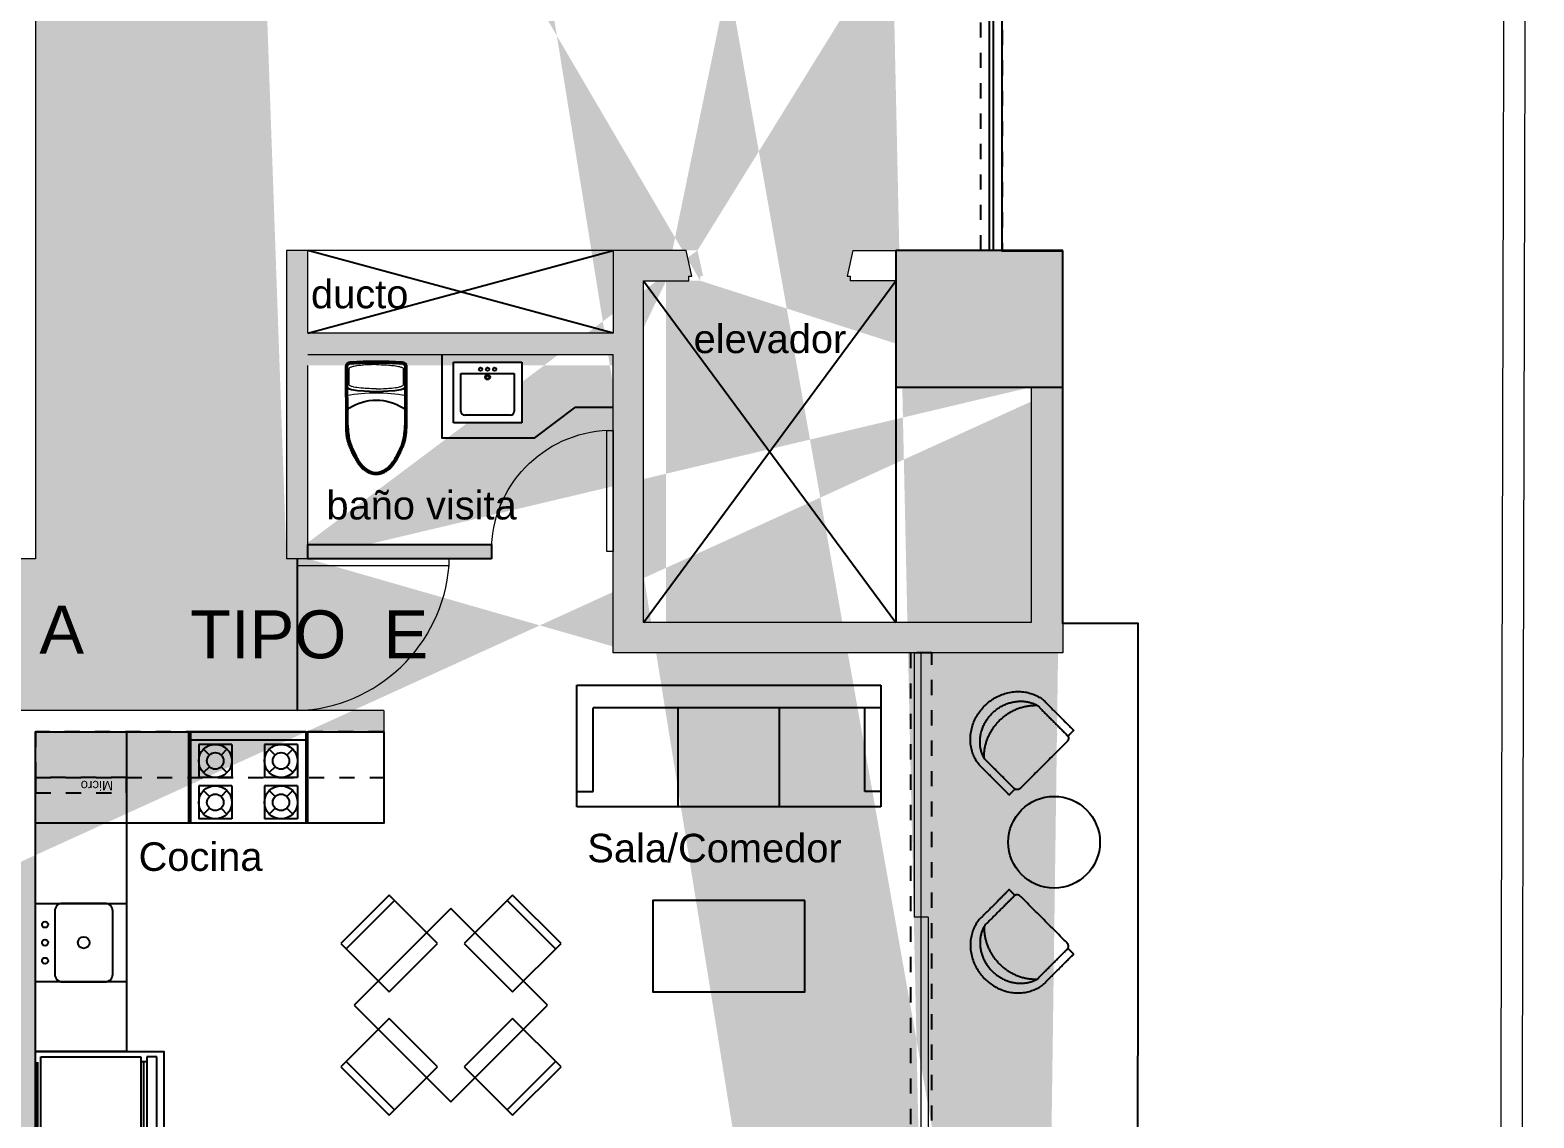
# Model space of a CAD drawing. Header units: metres. Extents: x -598 to 357, y -242 to 574.
# Drawn here: x -249.47 to -239.58, y 286.17 to 293.33 of the extents above; entities that cross this region are included whole.
import ezdxf

# ---------------------------------------------------------------- set-up
doc = ezdxf.new("R2010")
doc.units = ezdxf.units.M
doc.set_wipeout_variables(frame=1)
doc.linetypes.add('xref_Nivel PB$0$xref_Nivel PB$0$HIDDEN2', pattern=[0.1875, 0.125, -0.0625])
doc.linetypes.add('xref_Nivel TIPICO$0$HIDDEN2', pattern=[0.1875, 0.125, -0.0625])
for name, color, linetype, lineweight in [('A-DOOR', 1, 'Continuous', 18), ('Muro Mamspoteria', 5, 'Continuous', 9), ('P-SANR-FIXT', 251, 'Continuous', 18), ('xref_Nivel TIPICO$0$P-puerta', 1, 'Continuous', 18)]:
    doc.layers.add(name, color=color, linetype=linetype, lineweight=lineweight)
for name, color, linetype in [('APTOS_SPZ_MCH_N2 MUNI$0$DUCTOS', 1, 'Continuous'), ('APTOS_SPZ_MCH_N2 MUNI$0$Muebles', 1, 'Continuous'), ('Muebles fijos', 251, 'Continuous'), ('T-texto', 8, 'Continuous'), ('xref_Nivel PB$0$D-dintel mamposteria', 1, 'Continuous'), ('xref_Nivel PB$0$V-vidrio', 1, 'Continuous'), ('xref_Nivel TIPICO$0$C-cocinas', 1, 'Continuous'), ('xref_Nivel TIPICO$0$D-dintel mamposteria', 1, 'Continuous'), ('xref_Nivel TIPICO$0$H-hatch mamposteria', 8, 'Continuous'), ('xref_Nivel TIPICO$0$H-hatch tablayeso', 9, 'Continuous'), ('xref_Nivel TIPICO$0$M-lavatrastos', 1, 'Continuous'), ('xref_Nivel TIPICO$0$M-muebles', 1, 'Continuous'), ('xref_Nivel TIPICO$0$M-muro tablayeso', 4, 'Continuous'), ('xref_Nivel TIPICO$0$M-refri', 1, 'Continuous')]:
    doc.layers.add(name, color=color, linetype=linetype)
doc.styles.get("Standard").update_dxf_attribs({"font": 'arial.ttf'})
doc.styles.add('xref_Nivel TIPICO$0$Standard', font='arial.ttf')

# ---------------------------------------------------------------- blocks, each defined once
blk = doc.blocks.new('*U236')
at = {"layer": 'xref_Nivel PB$0$D-dintel mamposteria', "linetype": 'xref_Nivel PB$0$xref_Nivel PB$0$HIDDEN2', "ltscale": 0.5}
blk.add_lwpolyline([(0.14, 0), (0, 0), (0, 1.8504), (0.14, 1.8504)], close=True, dxfattribs=at)
blk = doc.blocks.new('xref_Nivel TIPICO$0$P-90')
at = {"layer": 'Defpoints', "color": 8, "true_color": 0x808080}
blk.add_lwpolyline([(0, 0), (0.9, 0)], dxfattribs=at)
at = {"layer": 'xref_Nivel TIPICO$0$P-puerta'}
for p, q in [((0.0404, 0.9), (0, 0.9)), ((0, 0.9), (0, 0)), ((0.0404, 0), (0.0404, 0.9)), ((0, 0), (0.0404, 0))]:
    blk.add_line(p, q, dxfattribs=at)
at = {"layer": 'xref_Nivel TIPICO$0$P-puerta', "color": 8, "true_color": 0x808080}
blk.add_arc((-0.0344, -0.032), 0.935, 1.95991, 85.40688, dxfattribs=at)
blk = doc.blocks.new('xref_Nivel TIPICO$0$SILLONES')
at = {"layer": 'xref_Nivel TIPICO$0$M-muebles'}
for p, q in [((-1.0524, 0.524), (-1.0524, -0.276)), ((0.9476, -0.276), (0.9476, 0.524)), ((-0.9458, -0.176), (-0.9458, 0.374)), ((-0.3858, -0.276), (-0.3858, 0.374)), ((0.2809, -0.276), (0.2809, 0.374)), ((0.8409, -0.176), (0.8409, 0.374)), ((-1.0524, -0.176), (-0.9458, -0.176)), ((0.9476, -0.176), (0.8409, -0.176)), ((-1.0524, -0.276), (0.9476, -0.276))]:
    blk.add_line(p, q, dxfattribs=at)
for points in [[(0.9476, 0.524), (-1.0524, 0.524)], [(-1.0458, 0.374), (0.8409, 0.374)]]:
    blk.add_lwpolyline(points, dxfattribs=at)
blk = doc.blocks.new('silla')
at = {"layer": 'APTOS_SPZ_MCH_N2 MUNI$0$Muebles'}
for points, weights, knots in [([(-124.698, 276.465), (-124.698, 276.4383), (-124.698, 276.4116), (-124.5567, 276.4116), (-124.4153, 276.4116), (-124.1708, 276.4416), (-124.1694, 276.7101), (-124.1681, 276.9786), (-124.4123, 277.0115), (-124.5552, 277.0115), (-124.698, 277.0115), (-124.698, 276.9851), (-124.698, 276.9586)], [1, 1, 1, 1, 1, 0.747428878724, 1, 0.747428878724, 1, 1, 1, 1, 1], [0, 0, 0, 1, 1, 2, 2, 3.453226, 3.453226, 4.906452, 4.906452, 5.906452, 5.906452, 6.906452, 6.906452, 6.906452]), ([(-124.4123, 276.4645), (-124.3069, 276.5613), (-124.3069, 276.7116), (-124.3069, 276.8619), (-124.4123, 276.9586), (-124.5521, 276.9586), (-124.6919, 276.9586), (-124.7033, 276.9586), (-124.7113, 276.9498), (-124.7194, 276.941), (-124.7194, 276.9286), (-124.7194, 276.7116), (-124.7194, 276.4945), (-124.7194, 276.4645), (-124.6919, 276.4645), (-124.5521, 276.4645), (-124.4123, 276.4645), (-124.2394, 276.516), (-124.2394, 276.7116), (-124.2394, 276.9072), (-124.4123, 276.9586)], [1, 0.906586410907, 1, 0.906586410907, 1, 1, 1, 0.923879532511, 1, 0.923879532511, 1, 1, 1, 0.707106781189, 1, 1, 1, 0.794674166831, 1, 0.794674166831, 1], [0, 0, 0, 0.871345, 0.871345, 1.74269, 1.74269, 2.74269, 2.74269, 3.528088, 3.528088, 4.313487, 4.313487, 5.313487, 5.313487, 6.884283, 6.884283, 7.884283, 7.884283, 9.188934, 9.188934, 10.493586, 10.493586, 10.493586])]:
    blk.add_rational_spline(points, weights, degree=2, knots=knots, dxfattribs=at)
blk = doc.blocks.new('*U320')
at = {"layer": 'xref_Nivel TIPICO$0$D-dintel mamposteria', "linetype": 'xref_Nivel TIPICO$0$HIDDEN2', "ltscale": 0.5}
blk.add_lwpolyline([(0.14, 0), (0, 0), (0, 3.477), (0.14, 3.477)], close=True, dxfattribs=at)
blk = doc.blocks.new('xref_Nivel TIPICO$0$mesa de 4')
at = {"layer": 'xref_Nivel TIPICO$0$M-muebles'}
for p, q in [((-0.2344, 0.7015), (-0.5526, 0.3833)), ((0.0838, 0.3833), (-0.2344, 0.7015)), ((0.5788, 0.7015), (0.2606, 0.3833)), ((0.897, 0.3833), (0.5788, 0.7015)), ((-0.199, 0.6661), (-0.5172, 0.3479)), ((0.1722, 0.6131), (-0.4642, -0.0233)), ((0.8086, -0.0233), (0.1722, 0.6131)), ((0.8616, 0.3479), (0.5434, 0.6661)), ((-0.5526, 0.3833), (-0.2344, 0.0651)), ((-0.2344, 0.0651), (0.0838, 0.3833)), ((0.2606, 0.3833), (0.5788, 0.0651)), ((0.5788, 0.0651), (0.897, 0.3833)), ((-0.4642, -0.0233), (0.1722, -0.6597)), ((0.1722, -0.6597), (0.8086, -0.0233)), ((-0.2344, -0.1117), (-0.5526, -0.4299)), ((0.0838, -0.4299), (-0.2344, -0.1117)), ((0.5788, -0.1117), (0.2606, -0.4299)), ((0.897, -0.4299), (0.5788, -0.1117)), ((-0.199, -0.7127), (-0.5172, -0.3945)), ((0.8616, -0.3945), (0.5434, -0.7127)), ((-0.5526, -0.4299), (-0.2344, -0.7481)), ((-0.2344, -0.7481), (0.0838, -0.4299)), ((0.2606, -0.4299), (0.5788, -0.7481)), ((0.5788, -0.7481), (0.897, -0.4299))]:
    blk.add_line(p, q, dxfattribs=at)
blk = doc.blocks.new('Toilet_Oval_17859 - MO- Inodoro-439146-NIVEL TIPICO 5 - 7  - AMOBLADO')
at = {"layer": 'P-SANR-FIXT', "lineweight": 50}
for p, q in [((-0.196, 0.4633), (-0.194, 0.0621)), ((0.194, 0.0621), (0.196, 0.4633))]:
    blk.add_line(p, q, dxfattribs=at)
at = {"layer": 'P-SANR-FIXT'}
for p, q in [((-0.1786, 0.3447), (-0.1786, 0.4512)), ((0.1786, 0.3447), (0.1786, 0.4512))]:
    blk.add_line(p, q, dxfattribs=at)
at = {"layer": 'P-SANR-FIXT', "lineweight": 25}
for p, q in [((-0.1887, 0.1708), (-0.1884, 0.0926)), ((0.1887, 0.1708), (0.1884, 0.0926))]:
    blk.add_line(p, q, dxfattribs=at)
at = {"layer": 'P-SANR-FIXT', "lineweight": 50}
for centre, radius, start, end in [((-0.1706, 0.4633), 0.0254, 90, 180), ((0, -1.9235), 2.4182, 90, 94.04533), ((0, -1.9235), 2.4182, 85.95467, 90), ((0.1706, 0.4633), 0.0254, 360, 90)]:
    blk.add_arc(centre, radius, start, end, dxfattribs=at)
at = {"layer": 'P-SANR-FIXT', "lineweight": 25}
for centre, radius, start, end in [((-0.1579, 0.3484), 0.0381, 180, 262.10458), ((0, 1.487), 1.1875, 262.10458, 277.89542), ((0.1579, 0.3484), 0.0381, 277.89542, 0), ((0, -0.0901), 0.3336, 58.03037, 121.96963), ((-0.1626, 0.1709), 0.0261, 122.44973, 180.22557), ((0.1626, 0.1709), 0.0261, 359.77443, 57.55027)]:
    blk.add_arc(centre, radius, start, end, dxfattribs=at)
at = {"layer": 'P-SANR-FIXT'}
blk.add_arc((0, -0.8197), 1.112, 79.84792, 100.15208, dxfattribs=at)
for points in [[(0, 0.4774), (-0.0484, 0.4774), (-0.1037, 0.4729), (-0.1428, 0.4681), (-0.1653, 0.461), (-0.1744, 0.4578), (-0.1786, 0.4531), (-0.1786, 0.4512)], [(0, 0.4774), (0.0484, 0.4774), (0.1037, 0.4729), (0.1428, 0.4681), (0.1653, 0.461), (0.1744, 0.4578), (0.1786, 0.4531), (0.1786, 0.4512)], [(0, 0.3185), (-0.0484, 0.3185), (-0.1037, 0.323), (-0.1428, 0.3278), (-0.1653, 0.3349), (-0.1744, 0.3381), (-0.1786, 0.3428), (-0.1786, 0.3447)], [(0, 0.3185), (0.0484, 0.3185), (0.1037, 0.323), (0.1428, 0.3278), (0.1653, 0.3349), (0.1744, 0.3381), (0.1786, 0.3428), (0.1786, 0.3447)]]:
    blk.add_open_spline(points, degree=3, knots=[0, 0, 0, 0, 0.1566407, 0.2861825, 0.3655305, 0.4088071, 0.4283279, 0.4283279, 0.4283279, 0.4283279], dxfattribs=at)
at = {"layer": 'P-SANR-FIXT', "lineweight": 50}
for points, knots in [([(-0.194, 0.0621), (-0.1937, 0.0503), (-0.1924, 0.028), (-0.189, 0.0038), (-0.1855, -0.0137), (-0.1826, -0.0259), (-0.1794, -0.0373), (-0.176, -0.048), (-0.1724, -0.0579), (-0.1688, -0.0672), (-0.165, -0.0758), (-0.1613, -0.084), (-0.1576, -0.0916), (-0.1529, -0.1013), (-0.1473, -0.1124), (-0.141, -0.1244), (-0.133, -0.1391), (-0.1251, -0.152), (-0.117, -0.1643), (-0.1107, -0.1733), (-0.1038, -0.1821), (-0.0962, -0.1908), (-0.0878, -0.1992), (-0.0783, -0.2075), (-0.0677, -0.2156), (-0.0585, -0.2217), (-0.0519, -0.2254), (-0.0482, -0.2275), (-0.0454, -0.2289), (-0.0426, -0.2302), (-0.0399, -0.2315), (-0.0376, -0.2325), (-0.0356, -0.2332), (-0.0335, -0.2339), (-0.0309, -0.2348), (-0.0276, -0.2357), (-0.0241, -0.2366), (-0.0201, -0.2374), (-0.0156, -0.2381), (-0.0092, -0.2391), (-0.0038, -0.2397), (0, -0.24)], [0, 0, 0, 0, 0.041667, 0.083333, 0.104167, 0.125, 0.145833, 0.166667, 0.1875, 0.208333, 0.229167, 0.25, 0.270833, 0.291667, 0.333333, 0.375, 0.416667, 0.5, 0.541667, 0.583333, 0.625, 0.666667, 0.708333, 0.75, 0.791667, 0.833333, 0.854167, 0.864583, 0.875, 0.885417, 0.895833, 0.90625, 0.911458, 0.916667, 0.927083, 0.9375, 0.947917, 0.958333, 0.96875, 0.979167, 1, 1, 1, 1]), ([(0, -0.24), (0.0038, -0.2397), (0.0092, -0.2391), (0.0156, -0.2381), (0.0201, -0.2374), (0.0241, -0.2366), (0.0276, -0.2357), (0.0309, -0.2348), (0.0341, -0.2338), (0.0371, -0.2327), (0.0399, -0.2315), (0.0426, -0.2302), (0.0454, -0.2289), (0.0482, -0.2275), (0.0519, -0.2254), (0.0585, -0.2217), (0.0677, -0.2156), (0.0783, -0.2075), (0.0878, -0.1992), (0.0962, -0.1908), (0.1038, -0.1821), (0.1107, -0.1733), (0.117, -0.1643), (0.1251, -0.152), (0.133, -0.1391), (0.141, -0.1244), (0.1473, -0.1124), (0.1529, -0.1013), (0.1576, -0.0916), (0.1613, -0.084), (0.165, -0.0758), (0.1688, -0.0672), (0.1724, -0.0579), (0.176, -0.048), (0.1794, -0.0373), (0.1826, -0.0259), (0.1855, -0.0137), (0.189, 0.0038), (0.1924, 0.028), (0.1937, 0.0503), (0.194, 0.0621)], [0, 0, 0, 0, 0.020833, 0.03125, 0.041667, 0.052083, 0.0625, 0.072917, 0.083333, 0.09375, 0.104167, 0.114583, 0.125, 0.135417, 0.145833, 0.166667, 0.208333, 0.25, 0.291667, 0.333333, 0.375, 0.416667, 0.458333, 0.5, 0.583333, 0.625, 0.666667, 0.708333, 0.729167, 0.75, 0.770833, 0.791667, 0.8125, 0.833333, 0.854167, 0.875, 0.895833, 0.916667, 0.958333, 1, 1, 1, 1])]:
    blk.add_open_spline(points, degree=3, knots=knots, dxfattribs=at)
at = {"layer": 'P-SANR-FIXT', "lineweight": 25}
for points in [[(-0.1884, 0.0926), (-0.1844, 0.0317), (-0.1781, -0.0197), (-0.1546, -0.0809), (-0.1328, -0.1236), (-0.1143, -0.1557), (-0.0938, -0.1851), (-0.066, -0.2094), (-0.0504, -0.2203), (-0.0177, -0.234), (0, -0.2337)], [(0.1884, 0.0926), (0.1844, 0.0317), (0.1781, -0.0197), (0.1546, -0.0809), (0.1328, -0.1236), (0.1143, -0.1557), (0.0938, -0.1851), (0.066, -0.2094), (0.0504, -0.2203), (0.0177, -0.234), (0, -0.2337)]]:
    blk.add_open_spline(points, degree=3, knots=[0, 0, 0, 0, 0.19509, 0.375915, 0.540569, 0.672678, 0.792703, 0.893059, 0.993012, 1.071971, 1.071971, 1.071971, 1.071971], dxfattribs=at)
blk = doc.blocks.new('L3')
blk.add_wipeout([(24.5796, 24.0767), (25.0296, 24.0767), (25.0296, 23.6767), (24.5796, 23.6767)]).dxf.layer = 'Muebles fijos'
at = {"layer": 'Muebles fijos'}
for p, q in [((24.5796, 24.0767), (25.0296, 24.0767)), ((24.5796, 23.6767), (24.5796, 24.0767)), ((24.6546, 24.0767), (24.9546, 24.0767)), ((25.0296, 24.0767), (25.0296, 23.6767)), ((24.5796, 23.7517), (24.5796, 24.0017)), ((24.6296, 23.7517), (24.6296, 24.0017)), ((24.6296, 23.7517), (24.6296, 24.0017)), ((24.6546, 24.0267), (24.9546, 24.0267)), ((24.6546, 24.0267), (24.9546, 24.0267)), ((24.9796, 24.0017), (24.9796, 23.7517)), ((24.9796, 24.0017), (24.9796, 23.7517)), ((25.0296, 24.0017), (25.0296, 23.6767)), ((24.9796, 23.7517), (24.6296, 23.7517)), ((24.9796, 23.7517), (24.8832, 23.7517)), ((25.0296, 23.6767), (24.5796, 23.6767)), ((25.0296, 23.6767), (24.5796, 23.6767))]:
    blk.add_line(p, q, dxfattribs=at)
for centre, radius in [((24.8046, 23.7766), 0.0161), ((24.8046, 23.7766), 0.0111), ((24.7588, 23.7245), 0.0111), ((24.8046, 23.7245), 0.0111), ((24.8504, 23.7245), 0.0111)]:
    blk.add_circle(centre, radius, dxfattribs=at)
for centre, start, end in [((24.6546, 24.0017), 90, 180), ((24.6546, 24.0017), 90, 180), ((24.9546, 24.0017), 0, 90), ((24.9546, 24.0017), 0, 90)]:
    blk.add_arc(centre, 0.025, start, end, dxfattribs=at)
blk = doc.blocks.new('Familia Puertas - P-7-13066183-AMUEBLADAS N8 _18_34')
at = {"layer": 'A-DOOR'}
for p, q in [((-0.449, 1), (-0.5, 1)), ((-0.5, 1), (-0.5, 0)), ((-0.449, 0), (-0.449, 1)), ((-0.5, 0), (-0.449, 0))]:
    blk.add_line(p, q, dxfattribs=at)
at = {"layer": 'A-DOOR', "color": 8, "true_color": 0x808080}
blk.add_arc((-0.497, 0.001), 1.002, 359.9645, 87.9854, dxfattribs=at)
blk = doc.blocks.new('*U351')
at = {"layer": 'xref_Nivel TIPICO$0$H-hatch tablayeso', "transparency": 33554559}
h = blk.add_hatch(color=256, dxfattribs=at)
h.dxf.hatch_style = 1
h.paths.add_polyline_path([(0, 94.2), (0, 0), (1208.5, 0), (1208.5, 94.2)])
at = {"layer": 'xref_Nivel TIPICO$0$M-muro tablayeso'}
blk.add_lwpolyline([(1208.5, 0), (0, 0), (0, 94.2), (1208.5, 94.2), (1208.5, 0)], dxfattribs=at)
blk = doc.blocks.new('xref_Nivel TIPICO$0$P_REFRI')
at = {"layer": 'xref_Nivel TIPICO$0$M-refri'}
for p, q in [((-0.3562, 0), (0.3562, 0)), ((0.3985, -0.0343), (-0.3912, -0.0343)), ((-0.3912, -0.0343), (-0.3912, -0.6924)), ((-0.3562, -0.0132), (0.3562, -0.0132)), ((0.3985, -0.6924), (0.3985, -0.0343)), ((-0.3912, -0.6924), (0.3985, -0.6924)), ((-0.3563, -0.7319), (-0.3563, -0.6924)), ((0.3636, -0.7319), (0.3636, -0.6924)), ((-0.3912, -0.7319), (0.3985, -0.7319)), ((-0.3912, -0.7977), (-0.3912, -0.7319)), ((0.3636, -0.7121), (-0.3563, -0.7121)), ((0.3985, -0.7319), (0.3985, -0.7977)), ((0.3985, -0.7977), (-0.3912, -0.7977)), ((0.2177, -0.8453), (0.2177, -0.828)), ((0.2177, -0.828), (0.2795, -0.828)), ((0.3018, -0.8453), (0.2177, -0.8453)), ((0.2795, -0.828), (0.2795, -0.7977)), ((0.3018, -0.7977), (0.3018, -0.8453))]:
    blk.add_line(p, q, dxfattribs=at)
at = {"layer": 'xref_Nivel TIPICO$0$M-refri', "color": 8, "linetype": 'Continuous'}
blk.add_lwpolyline([(0.425, 0), (-0.425, 0), (-0.425, -0.8453), (0.425, -0.8453)], close=True, dxfattribs=at)
blk = doc.blocks.new('xref_Nivel TIPICO$0$MUKO02PL')
at = {"layer": 'xref_Nivel TIPICO$0$C-cocinas', "linetype": 'ByBlock'}
for p, q in [((0.38, 0), (-0.38, 0)), ((-0.38, 0), (-0.38, -0.6)), ((0.38, 0), (0.38, -0.6)), ((0.38, -0.0545), (-0.38, -0.0545)), ((-0.1073, -0.0818), (-0.3255, -0.0818)), ((-0.3255, -0.0818), (-0.3255, -0.3)), ((-0.1073, -0.0818), (-0.1073, -0.3)), ((0.1073, -0.0818), (0.1073, -0.3)), ((0.3255, -0.0818), (0.1073, -0.0818)), ((0.3255, -0.0818), (0.3255, -0.3)), ((-0.2935, -0.1138), (-0.2549, -0.1523)), ((-0.1392, -0.1138), (-0.1778, -0.1523)), ((0.1392, -0.1138), (0.1778, -0.1523)), ((0.2935, -0.1138), (0.2549, -0.1523)), ((-0.2549, -0.2295), (-0.2935, -0.268)), ((-0.1778, -0.2295), (-0.1392, -0.268)), ((0.1778, -0.2295), (0.1392, -0.268)), ((0.2549, -0.2295), (0.2935, -0.268)), ((-0.1073, -0.3), (-0.3255, -0.3)), ((-0.3255, -0.3545), (-0.3255, -0.5727)), ((-0.1073, -0.3545), (-0.3255, -0.3545)), ((-0.2935, -0.3865), (-0.2549, -0.4251)), ((-0.1392, -0.3865), (-0.1778, -0.4251)), ((-0.1073, -0.3545), (-0.1073, -0.5727)), ((0.3255, -0.3), (0.1073, -0.3)), ((0.1073, -0.3545), (0.1073, -0.5727)), ((0.3255, -0.3545), (0.1073, -0.3545)), ((0.1392, -0.3865), (0.1778, -0.4251)), ((0.2935, -0.3865), (0.2549, -0.4251)), ((0.3255, -0.3545), (0.3255, -0.5727)), ((-0.1073, -0.5727), (-0.3255, -0.5727)), ((-0.2549, -0.5022), (-0.2935, -0.5408)), ((-0.1778, -0.5022), (-0.1392, -0.5408)), ((0.3255, -0.5727), (0.1073, -0.5727)), ((0.1778, -0.5022), (0.1392, -0.5408)), ((0.2549, -0.5022), (0.2935, -0.5408)), ((0.38, -0.6), (-0.38, -0.6))]:
    blk.add_line(p, q, dxfattribs=at)
at = {"layer": 'xref_Nivel TIPICO$0$C-cocinas', "color": 8, "linetype": 'ByBlock'}
blk.add_lwpolyline([(-0.39, 0), (0.39, 0), (0.39, -0.6), (-0.39, -0.6)], close=True, dxfattribs=at)
at = {"layer": 'xref_Nivel TIPICO$0$C-cocinas', "linetype": 'ByBlock'}
for centre, radius in [((-0.2164, -0.1909), 0.1091), ((0.2164, -0.1909), 0.1091), ((-0.2164, -0.1909), 0.0545), ((0.2164, -0.1909), 0.0545), ((-0.2164, -0.4636), 0.1091), ((0.2164, -0.4636), 0.1091), ((-0.2164, -0.4636), 0.0545), ((0.2164, -0.4636), 0.0545)]:
    blk.add_circle(centre, radius, dxfattribs=at)
blk = doc.blocks.new('xref_Nivel TIPICO$0$SINK')
at = {"layer": 'xref_Nivel TIPICO$0$M-lavatrastos', "color": 8}
blk.add_lwpolyline([(-0.4518, 0), (0.0654, 0), (0.0654, -0.6), (-0.4518, -0.6)], close=True, dxfattribs=at)
at = {"layer": 'xref_Nivel TIPICO$0$M-lavatrastos'}
blk.add_lwpolyline([(0.0654, -0.1778, 0.414214), (0.0146, -0.127), (-0.401, -0.127, 0.414214), (-0.4518, -0.1778), (-0.4518, -0.4572, 0.414214), (-0.401, -0.508), (0.0146, -0.508, 0.414214), (0.0654, -0.4572)], format="xyb", close=True, dxfattribs=at)
for centre, radius in [((-0.3121, -0.0635), 0.0201), ((-0.1932, -0.0635), 0.0201), ((-0.0743, -0.0635), 0.0201), ((-0.1932, -0.3175), 0.0381)]:
    blk.add_circle(centre, radius, dxfattribs=at)

msp = doc.modelspace()

# ---------------------------------------------------------------- hatches: boundary and pattern name
at = {"true_color": 0x939598}
h = msp.add_hatch(color=252, dxfattribs=at)
h.dxf.hatch_style = 1
h.paths.add_polyline_path([(-242.6788, 291.8835), (-243.7788, 291.8835), (-243.7788, 290.9835), (-242.6788, 290.9835)])
at = {"layer": 'xref_Nivel TIPICO$0$H-hatch mamposteria', "transparency": 33554585}
h = msp.add_hatch(color=256, dxfattribs=at)
h.dxf.hatch_style = 1
h.paths.add_polyline_path([(-243.8209, 300.2734), (-243.6809, 300.2734), (-243.6809, 301.9595), (-243.8209, 301.9595)], flags=17)
h.paths.add_polyline_path([(-242.6778, 304.9192), (-242.6788, 307.7945), (-242.8188, 307.7945), (-242.8178, 304.9192)])
h.paths.add_polyline_path([(-243.7788, 291.8835), (-243.7788, 291.6835), (-244.0782, 291.6827), (-244.0782, 291.713), (-244.0982, 291.7139), (-244.0603, 291.8827)], flags=17)
h.paths.add_polyline_path([(-251.5387, 299.3945), (-251.5387, 299.5345), (-256.5387, 299.5345), (-256.5387, 299.3945)], flags=17)
h.paths.add_polyline_path([(-250.6387, 299.5345), (-250.6387, 299.3945), (-249.5787, 299.3945), (-249.5787, 295.7822), (-249.4387, 295.7822), (-249.4387, 300.2945), (-249.5787, 300.2945), (-249.5787, 299.5345)], flags=17)
h.paths.add_polyline_path([(-257.2787, 303.2953), (-257.1387, 303.2953), (-257.1387, 302.6101), (-257.2787, 302.6101)])
h.paths.add_polyline_path([(-257.1387, 303.8953), (-257.2787, 303.8953), (-257.2787, 308.8345), (-256.5387, 308.8345), (-256.5387, 308.6945), (-257.1387, 308.6945)])
h.paths.add_polyline_path([(-248.4448, 308.3045), (-248.4448, 308.4445), (-243.8788, 308.4445), (-243.8788, 308.3045)], flags=17)
h.paths.add_polyline_path([(-254.1337, 308.6945), (-254.1337, 308.8345), (-253.6587, 308.8345), (-253.6587, 308.6945)])
h.paths.add_polyline_path([(-257.2787, 300.2945), (-257.1387, 300.2945), (-257.1387, 299.3945), (-257.2787, 299.3945)])
h.paths.add_polyline_path([(-257.1387, 285.3959), (-257.2787, 285.3959), (-257.2787, 286.9289), (-256.0637, 286.9289), (-256.0637, 286.7889), (-257.1387, 286.7889)])
h.paths.add_polyline_path([(-257.1387, 280.3422), (-257.2787, 280.3422), (-257.2787, 282.4959), (-257.1387, 282.4959)])
h.paths.add_polyline_path([(-251.5387, 279.1284), (-251.6787, 279.1284), (-251.6787, 278.0199), (-253.0387, 278.0199), (-253.0387, 277.8799), (-251.6787, 277.8799), (-251.6787, 276.4718), (-251.1587, 276.4718), (-251.1587, 276.6118), (-251.5387, 276.6118)])
h.paths.add_polyline_path([(-247.1472, 288.8545), (-247.1472, 288.7145), (-249.4387, 288.7145), (-249.4387, 276.4718), (-249.9587, 276.4718), (-249.9587, 276.6118), (-249.5787, 276.6118), (-249.5787, 288.8545)])
h.paths.add_polyline_path([(-256.5387, 278.0199), (-256.5387, 277.8799), (-257.2787, 277.8799), (-257.2787, 279.3422), (-257.1387, 279.3422), (-257.1387, 278.0199)])
h.paths.add_polyline_path([(-257.2787, 284.3959), (-257.2777, 283.4959), (-257.1377, 283.4959), (-257.1387, 284.3959)])
h.paths.add_polyline_path([(-257.1387, 293.8359), (-257.2787, 293.8359), (-257.2787, 292.6835), (-257.1387, 292.6835)], flags=17)
h.paths.add_polyline_path([(-257.2787, 296.3689), (-255.745, 296.3689), (-255.745, 296.2289), (-257.1387, 296.2289), (-257.1377, 294.8359), (-257.2777, 294.8359)])
edge = h.paths.add_edge_path()
edge.add_line((-242.6783, 304.3505), (-242.8188, 304.3505))
edge.add_line((-242.8188, 304.3505), (-242.8188, 303.9995))
edge.add_line((-242.8188, 303.9995), (-244.4817, 303.9995))
edge.add_line((-244.4817, 303.9995), (-244.4817, 303.8595))
edge.add_line((-244.4817, 303.8595), (-242.6788, 303.8595))
edge.add_line((-242.6788, 303.8595), (-242.6788, 304.3505))
edge.add_line((-257.2777, 284.3959), (-257.1377, 284.3959))
edge.add_line((-242.6788, 290.9835), (-242.6788, 289.234))
edge.add_line((-242.6788, 289.234), (-245.489, 289.234))
edge.add_line((-247.6472, 289.8545), (-247.7872, 289.8545))
edge.add_line((-248.4448, 308.3065), (-248.4448, 308.4465))
edge.add_line((-243.4387, 277.32), (-243.4387, 277.46))
edge.add_line((-242.8191, 280.6731), (-242.6811, 280.6731))
edge.add_line((-242.8191, 281.2731), (-242.6815, 281.2731))
edge.add_line((-244.8918, 293.734), (-245.489, 293.734))
edge.add_line((-245.489, 293.734), (-245.489, 296.094))
edge.add_line((-245.489, 296.094), (-247.7872, 296.094))
edge.add_line((-247.7872, 296.094), (-247.7872, 296.334))
edge.add_line((-245.0642, 291.6835), (-245.0642, 291.7139))
edge.add_line((-245.0642, 291.7139), (-245.0462, 291.7139))
edge.add_line((-245.0462, 291.7139), (-245.0823, 291.8835))
edge.add_line((-243.8128, 293.934), (-242.8864, 293.934))
edge.add_line((-242.8864, 293.934), (-242.8864, 296.034))
edge.add_line((-242.8864, 296.034), (-245.289, 296.034))
edge.add_line((-245.289, 296.034), (-245.289, 293.934))
edge.add_line((-245.289, 293.934), (-244.8737, 293.934))
edge.add_line((-247.7872, 296.334), (-247.6472, 296.334))
edge.add_line((-247.6472, 296.334), (-247.6472, 296.234))
edge.add_line((-247.6472, 296.234), (-242.6788, 296.234))
edge.add_line((-242.6788, 296.234), (-242.6788, 293.734))
edge.add_line((-242.6788, 293.734), (-243.795, 293.734))
edge.add_line((-243.4387, 277.32), (-243.4387, 277.46))
edge.add_line((-243.4387, 277.46), (-242.8191, 277.46))
edge.add_line((-242.8191, 277.46), (-242.8191, 280.6731))
edge.add_line((-242.6811, 280.6731), (-242.6791, 277.32))
edge.add_line((-242.682, 281.2731), (-242.682, 282.1439))
edge.add_line((-242.682, 282.1439), (-242.8191, 282.1439))
edge.add_line((-242.6791, 277.32), (-243.4387, 277.32))
edge.add_line((-242.8191, 282.1439), (-242.8191, 281.2731))
edge.add_line((-242.6864, 290.9835), (-242.8864, 290.9835))
edge.add_line((-247.6472, 289.8545), (-247.6472, 291.1267))
edge.add_line((-247.6472, 291.1267), (-245.489, 291.1267))
edge.add_line((-245.489, 291.1267), (-245.489, 289.234))
edge.add_line((-245.489, 291.2667), (-247.7872, 291.2667))
edge.add_line((-247.7872, 291.2667), (-247.7872, 289.8545))
edge.add_line((-245.0823, 291.8835), (-245.489, 291.8835))
edge.add_line((-245.489, 291.8835), (-245.489, 291.2667))
edge.add_line((-245.289, 291.6835), (-245.0642, 291.6835))
edge.add_line((-242.8864, 290.9835), (-242.8864, 289.434))
edge.add_line((-242.8864, 289.434), (-245.289, 289.434))
edge.add_line((-245.289, 289.434), (-245.289, 291.6835))
h.paths.add_polyline_path([(-252.5387, 308.6945), (-252.5387, 308.8345), (-253.0587, 308.8345), (-253.0587, 308.6945)])
h.paths.add_polyline_path([(-251.5387, 308.8345), (-251.5387, 308.6945), (-249.5787, 308.6945), (-249.5787, 301.2945), (-249.4387, 301.2945), (-249.4387, 308.3045), (-249.0448, 308.3045), (-249.0448, 308.4445), (-249.4387, 308.4445), (-249.4387, 308.8345)])
h.paths.add_polyline_path([(-257.2775, 290.9835), (-257.1376, 290.9835), (-257.1364, 291.8835), (-257.2764, 291.8835)], flags=17)
h.paths.add_polyline_path([(-257.2785, 290.0945), (-249.5787, 290.0945), (-249.5787, 294.7822), (-249.4387, 294.7822), (-249.4387, 289.8545), (-249.5787, 289.8545), (-249.5787, 289.9545), (-257.2787, 289.9545)])
h.paths.add_polyline_path([(-249.4404, 282.4704), (-249.4387, 282.3304), (-242.6825, 282.3304), (-242.6825, 282.9439), (-242.6825, 282.9439), (-242.6834, 284.3959), (-242.8191, 284.3959), (-242.8208, 282.4704)], flags=16)
h.paths.add_polyline_path([(-247.7872, 302.3005), (-248.3387, 302.3026), (-248.3387, 302.1626), (-247.7872, 302.1605), (-247.7872, 297.334), (-247.6472, 297.334), (-247.6472, 300.9909), (-244.7209, 300.9909), (-244.7209, 301.1309), (-247.6472, 301.1309), (-247.6472, 305.3015), (-246.8109, 305.3015), (-246.8109, 305.4415), (-248.3387, 305.4415), (-248.3387, 305.3015), (-247.7872, 305.3015)], flags=17)
h = msp.add_hatch(color=256, dxfattribs=at)
h.dxf.hatch_style = 1
h.paths.add_polyline_path([(-247.6472, 291.3387), (-247.6472, 291.8835), (-247.7872, 291.8835), (-247.7872, 291.2667), (-247.7872, 289.8545), (-247.6472, 289.8545), (-247.6472, 291.1987), (-245.6387, 291.1987), (-245.6387, 289.234), (-242.6788, 289.234), (-242.6788, 290.9835), (-242.8864, 290.9835), (-242.8864, 289.434), (-245.4387, 289.434), (-245.4387, 291.6835), (-245.139, 291.6835), (-245.139, 291.7139), (-245.1212, 291.7139), (-245.1571, 291.8827), (-245.6387, 291.8835), (-245.6387, 291.3387)])

# ---------------------------------------------------------------- linework, layer by layer
at = {"color": 6}
for points in [[(-242.6788, 291.8835), (-243.7788, 291.8835)], [(-243.7788, 290.9835), (-242.6788, 290.9835)]]:
    msp.add_lwpolyline(points, dxfattribs=at)
at = {"layer": 'APTOS_SPZ_MCH_N2 MUNI$0$DUCTOS'}
msp.add_line((-243.7788, 291.8835), (-243.7788, 289.434), dxfattribs=at)
for points in [[(-245.6387, 291.3387), (-247.6472, 291.8835)], [(-247.6472, 291.3387), (-245.6387, 291.8835)], [(-245.4387, 289.434), (-243.7788, 291.6835)], [(-245.4387, 291.6835), (-243.7788, 289.434)]]:
    msp.add_lwpolyline(points, dxfattribs=at)
at = {"layer": 'APTOS_SPZ_MCH_N2 MUNI$0$Muebles'}
msp.add_lwpolyline([(-244.376, 287.6049), (-245.376, 287.6049), (-245.376, 287.0049), (-244.376, 287.0049), (-244.376, 287.6049)], dxfattribs=at)
msp.add_circle((-242.7365, 287.9886), 0.3017, dxfattribs=at)
at = {"layer": 'Muro Mamspoteria', "lineweight": 0}
for p, q in [((-247.7872, 291.8835), (-247.7872, 289.8545)), ((-247.6472, 291.3387), (-247.6472, 291.8835)), ((-245.6387, 291.8835), (-245.6387, 291.3387)), ((-245.1571, 291.8827), (-245.6387, 291.8827)), ((-245.121, 291.713), (-245.1571, 291.8827)), ((-244.0603, 291.8827), (-244.0984, 291.713)), ((-244.0603, 291.8827), (-243.7821, 291.8835)), ((-245.139, 291.713), (-245.121, 291.713)), ((-245.139, 291.6827), (-245.139, 291.713)), ((-244.0984, 291.713), (-244.0782, 291.713)), ((-244.0782, 291.713), (-244.0782, 291.6827)), ((-245.4387, 289.434), (-245.4387, 291.6835)), ((-245.4387, 291.6835), (-245.139, 291.6835)), ((-243.7788, 291.6835), (-244.0782, 291.6827)), ((-245.6387, 291.3387), (-247.6472, 291.3387)), ((-247.6472, 291.1987), (-245.6387, 291.1987)), ((-247.6472, 289.8545), (-247.6472, 291.1267)), ((-242.8864, 290.9835), (-242.8864, 289.434)), ((-242.8864, 289.434), (-245.4387, 289.434))]:
    msp.add_line(p, q, dxfattribs=at)
at = {"layer": 'Muro Mamspoteria'}
for p, q in [((-245.6387, 291.8835), (-247.7872, 291.8835)), ((-249.4387, 288.7145), (-249.4387, 276.4718))]:
    msp.add_line(p, q, dxfattribs=at)
at = {"layer": 'Muro Mamspoteria', "lineweight": 0}
msp.add_lwpolyline([(-239.6882, 273.7126), (-239.5792, 315.2431), (-246.7404, 315.2017), (-249.427, 315.2093), (-249.6598, 315.2283), (-250.0107, 315.2359), (-254.7573, 315.2404), (-257.5183, 315.2493), (-259.5739, 315.2431), (-259.6486, 273.7212), (-239.6882, 273.7126)], dxfattribs=at)
msp.add_lwpolyline([(-239.8279, 273.8527), (-239.7196, 315.1023), (-246.7402, 315.0617), (-249.4329, 315.0694), (-249.667, 315.0884), (-250.0123, 315.0959), (-254.7576, 315.1004), (-257.5183, 315.1093), (-259.4341, 315.1036), (-259.5084, 273.8612)], close=True, dxfattribs=at)
at = {"layer": 'Muro Mamspoteria'}
for points in [[(-249.4387, 294.7822), (-249.4387, 289.8545)], [(-242.6788, 291.8835), (-242.6788, 289.234), (-245.6387, 289.234), (-245.6387, 291.1987)], [(-249.4387, 289.8545), (-249.5787, 289.8545)], [(-247.6472, 289.8545), (-247.7872, 289.8545)], [(-247.1472, 288.8545), (-249.5787, 288.8545)], [(-247.1472, 288.8545), (-247.1472, 288.7145)], [(-247.1472, 288.7145), (-249.4387, 288.7145)]]:
    msp.add_lwpolyline(points, dxfattribs=at)
at = {"layer": 'xref_Nivel PB$0$V-vidrio'}
for points in [[(-243.1607, 291.8835), (-243.1607, 293.734)], [(-243.1368, 293.734), (-243.1368, 291.8835)]]:
    msp.add_lwpolyline(points, dxfattribs=at)
at = {"layer": 'xref_Nivel TIPICO$0$C-cocinas'}
msp.add_lwpolyline([(-247.1472, 288.7145), (-247.1472, 288.1145), (-249.4387, 288.1145), (-249.4387, 288.7145), (-247.1472, 288.7145)], dxfattribs=at)
at = {"layer": 'xref_Nivel TIPICO$0$C-cocinas', "linetype": 'xref_Nivel TIPICO$0$HIDDEN2', "ltscale": 0.5}
msp.add_lwpolyline([(-247.1472, 288.7145), (-249.4387, 288.7145), (-249.4387, 288.4145), (-247.1472, 288.4145)], dxfattribs=at)
at = {"layer": 'xref_Nivel TIPICO$0$C-cocinas'}
msp.add_lwpolyline([(-248.8387, 286.6111), (-249.4387, 286.6111), (-249.4387, 288.7145), (-248.8387, 288.7145)], close=True, dxfattribs=at)
at = {"layer": 'xref_Nivel TIPICO$0$C-cocinas', "linetype": 'xref_Nivel TIPICO$0$HIDDEN2', "ltscale": 0.5}
msp.add_lwpolyline([(-248.8403, 288.4145), (-249.4387, 288.4145), (-249.4387, 288.3145), (-248.8403, 288.3145)], close=True, dxfattribs=at)
at = {"layer": 'xref_Nivel TIPICO$0$P-puerta'}
for points in [[(-243.566, 287.4955), (-243.656, 287.4955), (-243.656, 289.234), (-243.611, 289.234)], [(-243.566, 287.4955), (-243.566, 285.757), (-243.611, 285.757), (-243.611, 289.234)]]:
    msp.add_lwpolyline(points, dxfattribs=at)

# ---------------------------------------------------------------- block references
at = {"xscale": -1, "rotation": 314.9999999999955}
msp.add_blockref('silla', (-526.6592, 181.0227), dxfattribs=at)
at = {"rotation": 225.0000000000045}
msp.add_blockref('silla', (-526.6592, 394.9544), dxfattribs=at)
at = {"layer": 'Muro Mamspoteria', "lineweight": 0, "xscale": -1, "rotation": 180}
msp.add_blockref('*U320', (-243.6802, 289.234), dxfattribs=at)
at = {"layer": 'P-SANR-FIXT', "xscale": -1}
msp.add_blockref('Toilet_Oval_17859 - MO- Inodoro-439146-NIVEL TIPICO 5 - 7  - AMOBLADO', (-247.1968, 290.654), dxfattribs=at)
at = {"layer": 'xref_Nivel PB$0$D-dintel mamposteria', "rotation": 180}
msp.add_blockref('*U236', (-243.0788, 293.734), dxfattribs=at)
at = {"layer": 'xref_Nivel TIPICO$0$C-cocinas'}
msp.add_blockref('xref_Nivel TIPICO$0$MUKO02PL', (-248.0394, 288.7145), dxfattribs=at)
at = {"layer": 'xref_Nivel TIPICO$0$M-lavatrastos', "rotation": 89.99999999999999}
msp.add_blockref('xref_Nivel TIPICO$0$SINK', (-249.4387, 287.5209), dxfattribs=at)
at = {"layer": 'xref_Nivel TIPICO$0$M-muebles', "xscale": -1}
msp.add_blockref('xref_Nivel TIPICO$0$SILLONES', (-244.9285, 288.4984), dxfattribs=at)
at = {"layer": 'xref_Nivel TIPICO$0$M-muebles'}
msp.add_blockref('xref_Nivel TIPICO$0$mesa de 4', (-246.8777, 286.9397), dxfattribs=at)
at = {"layer": 'xref_Nivel TIPICO$0$M-muro tablayeso', "xscale": 0.001, "yscale": 0.001, "zscale": 0.001}
msp.add_blockref('*U351', (-247.6472, 289.8545), dxfattribs=at)
at = {"layer": 'xref_Nivel TIPICO$0$M-refri', "xscale": -1, "rotation": 90}
msp.add_blockref('xref_Nivel TIPICO$0$P_REFRI', (-249.4387, 286.1861), dxfattribs=at)
at = {"layer": 'xref_Nivel TIPICO$0$P-puerta', "xscale": 1.111111111111104, "yscale": 1.111111111111104, "zscale": 1.111111111111104, "rotation": 270}
msp.add_blockref('xref_Nivel TIPICO$0$P-90', (-247.7172, 289.8545), dxfattribs=at)

# ---------------------------------------------------------------- texts
at = {"layer": 'T-texto'}
for s, width, insert, char_height, attachment_point in [('ducto', 0.126065, (-247.6258, 291.4996), 0.1875, 7), ('elevador', 0.126065, (-245.1083, 291.2046), 0.1875, 7), ('baño visita', 1.852233, (-247.5244, 290.3002), 0.1875, 1), ('TIPO  A', 1.956406, (-250.6857, 289.2255), 0.31534, 7), ('TIPO  E', 1.956406, (-248.4211, 289.1944), 0.31534, 7), ('Sala/Comedor', 0.126065, (-245.8078, 287.8539), 0.1875, 7)]:
    msp.add_mtext_dynamic_manual_height_columns(s, width=width, gutter_width=0.9375, heights=[0], dxfattribs=dict(at, insert=insert, char_height=char_height, attachment_point=attachment_point))
at = {"layer": 'T-texto', "insert": (-248.7601, 287.7974), "char_height": 0.1875, "attachment_point": 7, "rotation": 359.99979}
msp.add_mtext_dynamic_manual_height_columns('Cocina', width=0.126065, gutter_width=0.9375, heights=[0], dxfattribs=at)
at = {"layer": 'xref_Nivel TIPICO$0$C-cocinas', "linetype": 'xref_Nivel TIPICO$0$HIDDEN2', "ltscale": 0.5, "insert": (-248.9282, 288.33), "char_height": 0.0625, "attachment_point": 1, "rotation": 180, "style": 'xref_Nivel TIPICO$0$Standard'}
msp.add_mtext_dynamic_manual_height_columns('Micro', width=0.004393, gutter_width=0.3125, heights=[0], dxfattribs=at)

# ---------------------------------------------------------------- next in the draw order: block references
at = {"layer": 'Muebles fijos', "rotation": 180}
msp.add_blockref('L3', (-221.6593, 314.8253), dxfattribs=at)

# ---------------------------------------------------------------- next in the draw order: linework, layer by layer
at = {"layer": 'APTOS_SPZ_MCH_N2 MUNI$0$DUCTOS'}
msp.add_lwpolyline([(-249.4387, 282.3303), (-242.6791, 282.3304), (-242.681, 283.7395), (-242.1853, 283.7398), (-242.1834, 289.4277), (-242.6788, 289.4277), (-242.6788, 291.8773), (-243.0788, 291.8773), (-243.0788, 293.7277), (-242.6788, 293.7277), (-242.6788, 308.6882), (-243.8788, 308.6882), (-243.8788, 308.4382), (-249.4387, 308.4382), (-249.4387, 308.8282), (-257.2787, 308.8282), (-257.2787, 276.4656), (-249.4387, 276.4656), (-249.4387, 282.3304)], dxfattribs=at)
at = {"layer": 'Muebles fijos'}
msp.add_lwpolyline([(-246.7641, 291.1987), (-246.7649, 290.6495), (-246.1529, 290.6488), (-245.8847, 290.8524), (-245.6387, 290.8524)], dxfattribs=at)

# ---------------------------------------------------------------- next in the draw order: block references
at = {"layer": 'Muro Mamspoteria', "lineweight": 0, "xscale": -0.7960678973457521, "yscale": 0.7960678973457521, "zscale": 0.7960678973457521}
msp.add_blockref('Familia Puertas - P-7-13066183-AMUEBLADAS N8 _18_34', (-246.0367, 289.9016), dxfattribs=at)

doc.saveas('drawing.dxf')
